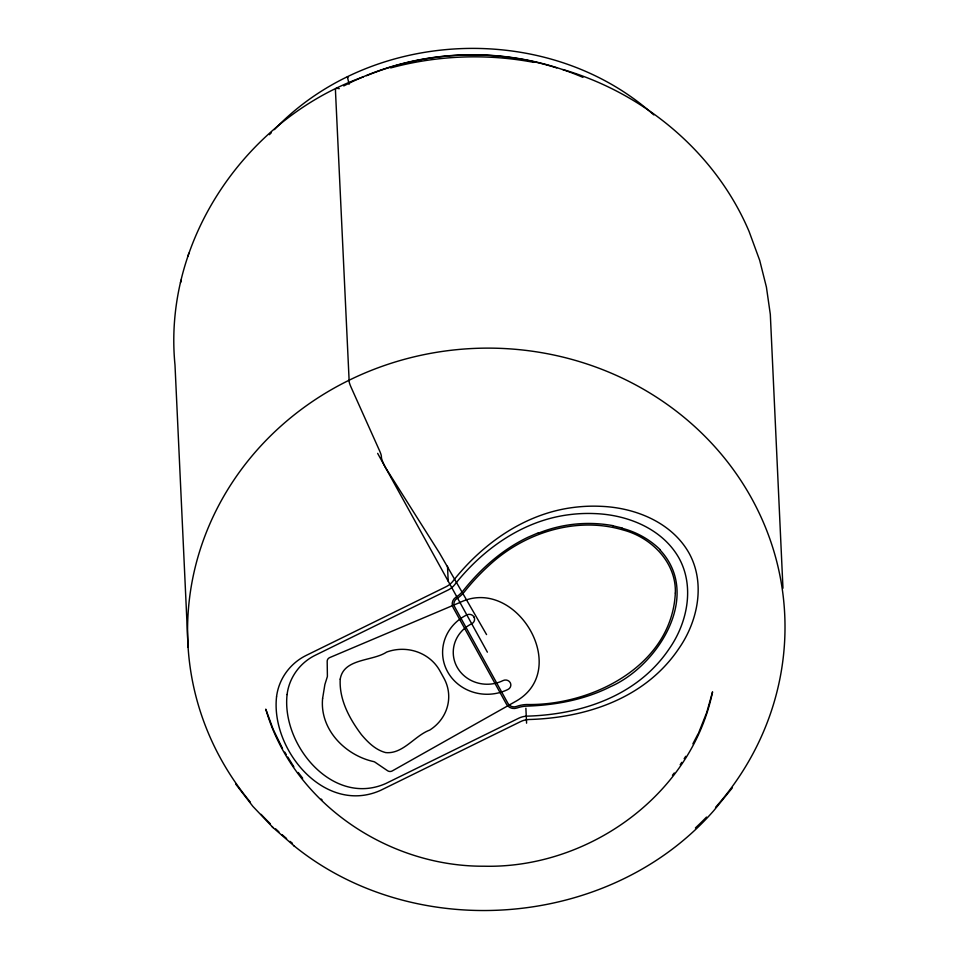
<?xml version="1.0" encoding="UTF-8"?>
<svg xmlns="http://www.w3.org/2000/svg" width="959" height="959" viewBox="0 0 959 959"><rect width="100%" height="100%" fill="white"/><g stroke="black" fill="none" stroke-linecap="round" stroke-linejoin="round"><path stroke-width="1.44" d="M363.341 76.864C246.595 118.389 162.622 240.194 174.994 364.971L188.108 647.313M180.496 282.761L181.347 279.776M188.012 256.101L188.827 253.212M698.859 732.34L706.771 712.393L712.561 691.835C691.247 795.419 587.975 868.662 484.139 866.217C387.987 866.816 292.819 802.995 265.775 709.145L273.099 729.2L282.485 748.476M349.052 84.212L349.448 83.373M692.889 743.824L698.2 733.623M680.183 764.779L681.777 762.357M684.151 758.725L685.733 756.315M672.439 775.268L674.273 773.002M732.412 787.759L713.88 810.523C610.787 928.432 416.098 944.339 294.437 846.186L293.682 845.538M269.395 134.68L271.385 132.654M274.382 129.609C371.756 27.559 548.872 20.571 653.81 114.912M538.023 532.94L527.906 537.304A149.292 140.206 -2.7 0 0 518.184 542.374C496.75 554.542 478.433 571.612 463.113 590.804A29.933 28.111 -2.7 0 1 455.945 597.229A8.535 8.02 -2.7 0 0 453.139 607.574L506.484 704.218A8.535 8.02 -2.7 0 0 517.081 707.982A29.933 28.111 -2.7 0 1 526.767 706.124C551.881 705.285 577.138 701.077 600.406 691.343A149.292 140.194 -2.7 0 0 610.392 686.728C657.706 666.085 702.587 595.599 660.044 549.986M390.697 67.921C437.244 55.334 486.465 53.416 533.839 62.371M339.282 88.684L337.029 88.288A42.675 6.15 63.8 0 0 335.482 91.153L349.172 381.526A8.535 1.235 63.8 0 0 351.126 387.352L379.416 450.406A8.535 1.235 63.8 0 1 381.37 456.232L381.43 457.539A8.535 1.235 63.8 0 0 385.494 467.572L439.438 552.947L486.561 634.594M612.897 525.808L622.223 528.049M562.837 69.516C644.436 93.275 715.702 152.793 749.099 231.503L759.684 260.321L766.409 287.077L770.317 314.348L782.964 588.227M321.181 799.075L322.008 799.794M235.71 784.09L252.84 806.339L273.063 827.605M272.224 826.886L294.437 846.186M298.249 772.498L302.648 778.217M347.925 77.547L347.374 76.828L348.908 83.325M284.751 752.132L286.262 754.577M287.784 757.023L293.838 766.78M377.654 453.367L487.388 652.168M525.88 708.21L526.587 723.17M447.493 566.206L448.201 581.166M622.151 528.289A84.116 78.998 -2.7 0 1 660.271 549.795M538.167 533.264A127.091 119.36 -2.7 0 1 612.933 525.652M250.419 802.239A298.764 280.567 -2.7 0 1 286.609 421.133A298.764 280.567 -2.7 0 1 693.657 425.604A298.764 280.567 -2.7 0 1 715.546 807.346M706.519 817.08A298.764 280.567 -2.7 0 1 695.407 827.941M292.447 843.321A298.764 280.567 -2.7 0 1 290.05 841.379M286.585 838.526A298.764 280.567 -2.7 0 1 282.03 834.618M278.913 831.861A298.764 280.567 -2.7 0 1 275.653 828.876M270.318 823.793A298.764 280.567 -2.7 0 1 261.076 814.335M366.53 75.689A264.612 248.501 -2.7 0 1 556.747 67.897M343.754 85.926A265.895 249.7 -2.7 0 1 582.94 77.355M322.596 698.548C319.623 729.296 345.048 755.284 373.734 761.614A4.268 4.004 -2.7 0 1 375.041 762.213L387.58 770.736A4.268 4.004 -2.7 0 0 392.279 770.916L514.827 701.868C572.775 670.509 516.218 575.1 459.96 602.468L329.716 657.586A4.268 4.004 -2.7 0 0 327.187 661.314L327.391 675.891A4.268 4.004 -2.7 0 1 327.163 677.246L324.885 684.498L322.596 698.548M675.328 593.082C671.684 665.594 592.171 705.812 526.719 704.517A31.635 29.705 -2.7 0 0 516.469 706.483A6.833 6.413 -2.7 0 1 507.994 703.474L454.65 606.831A6.833 6.413 -2.7 0 1 456.904 598.56A31.659 29.729 -2.7 0 0 464.468 591.763A226.78 212.958 -2.7 0 1 489.821 564.731C524.993 532.425 576.647 516.098 623.242 530.027C651.425 537.424 676.491 562.537 675.328 593.082M340.217 679.164C339.078 699.591 349.472 718.759 361.411 734.63C367.932 742.362 375.604 749.998 385.698 752.599C403.08 754.265 414.636 735.649 429.716 730.087A42.675 40.086 -2.7 0 0 443.957 678.241L439.845 670.785A42.675 40.086 -2.7 0 0 386.645 652.072C372.583 661.446 343.61 658.102 340.217 679.164M276.552 696.773C270.594 749.866 324.789 815.27 380.567 790.372L520.449 721.671A20.271 19.036 -2.7 0 1 529.164 719.502C577.438 718.123 627.977 703.858 662.549 668.531A145.78 136.897 -2.7 0 0 678.876 648.5C697.852 621.288 705.728 583.312 689.065 553.127C671.528 522.044 634.678 507.479 600.382 506.304A145.78 136.897 -2.7 0 0 573.626 507.431C525.076 513.449 482.581 543.489 452.864 581.274A20.271 19.036 -2.7 0 1 445.983 586.776L306.101 655.465C290.074 663.364 278.709 678.996 276.552 696.773M287.089 694.544C281.431 744.987 332.917 807.118 385.914 783.467L518.795 718.195A19.264 18.089 -2.7 0 1 527.078 716.145C572.931 714.827 620.941 701.269 653.798 667.716A138.492 130.052 -2.7 0 0 669.31 648.68C687.327 622.835 694.819 586.752 678.984 558.078C662.321 528.553 627.306 514.719 594.736 513.592A138.492 130.052 -2.7 0 0 569.31 514.671C523.182 520.377 482.821 548.932 454.59 584.822A19.264 18.089 -2.7 0 1 448.057 590.037L315.163 655.309C299.939 662.801 289.138 677.653 287.089 694.544M473.998 617.009A5.334 5.011 -2.7 0 0 466.817 614.899A44.809 42.088 -2.7 0 0 447.589 671.72A44.809 42.088 -2.7 0 0 507.97 689.449A5.334 5.011 -2.7 0 0 510.26 682.688A5.334 5.011 -2.7 0 0 503.067 680.566A34.14 32.067 -2.7 0 1 457.059 667.068A34.14 32.067 -2.7 0 1 471.708 623.77A5.334 5.011 -2.7 0 0 473.998 617.009"/></g></svg>
